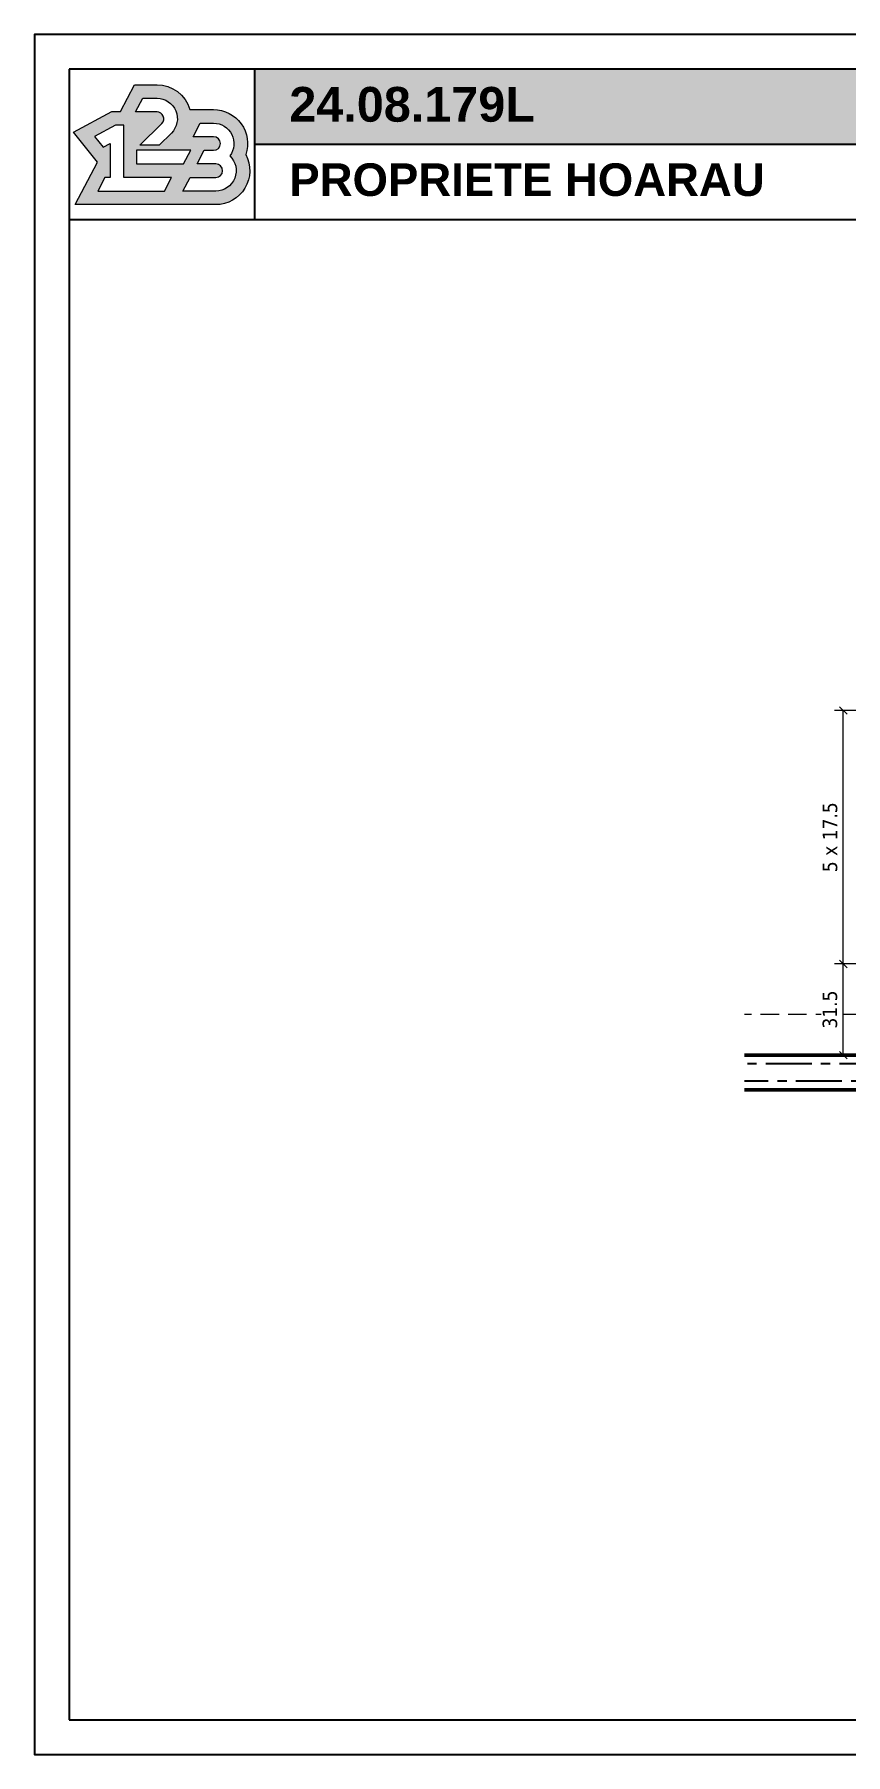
# Model space of a CAD drawing. Header units: millimetres. Extents: x 1206 to 5166, y 1455 to 2049.
# Drawn here: x 2246 to 2526, y 1455 to 2049 of the extents above; entities that cross this region are included whole.
import ezdxf

# ---------------------------------------------------------------- set-up
doc = ezdxf.new("R2010")
doc.units = ezdxf.units.MM
doc.linetypes.add('AXES', pattern=[50.8, 31.75, -6.35, 6.35, -6.35])
doc.linetypes.add('CACHE', pattern=[9.525, 6.35, -3.175])
doc.layers.add('ABAK_A-ANNOT', color=7, linetype='Continuous')
doc.layers.add('ABAK_BA-FERRAILLAGES CACHES', color=7, linetype='CACHE')
for name, color, linetype, lineweight in [('ABAK_A-CARTOUCHE', 7, 'Continuous', 20), ('ABAK_A-COTA', 7, 'Continuous', 18), ('ABAK_BC-COFFRAGE-CA', 7, 'CACHE', 15), ('ABAK_BC-COFFRAGE-CO', 7, 'Continuous', 50), ('ABAK_Hachures', 252, 'Continuous', 15)]:
    doc.layers.add(name, color=color, linetype=linetype, lineweight=lineweight)
doc.styles.add('ABAK_ANNO_BA', font='tahoma.ttf', dxfattribs={"height": 0.3})
doc.styles.add('ABAK_BA', font='tahoma.ttf')
doc.dimstyles.new('ABAK_BA', dxfattribs={"dimtxt": 0.25, "dimasz": 0.13, "dimexe": 0.15, "dimexo": 0.2, "dimgap": 0.1, "dimtad": 1, "dimdec": 1, "dimdsep": 46, "dimtxsty": 'ABAK_BA', "dimblk": 'OBLIQUE', "dimcen": 4, "dimclrd": 256, "dimclrt": 256, "dimazin": 2, "dimtfac": 1, "dimtdec": 1, "dimtix": 1, "dimtmove": 2, "dimatfit": 3, "dimldrblk": 'OBLIQUE', "dimfxl": 0.5, "dimfxlon": 1, "dimlwd": -1, "dimlwe": -1, "dimarcsym": 0})

# ---------------------------------------------------------------- blocks, each defined once
blk = doc.blocks.new('A$Ccc495f69')
at = {"true_color": 0xffcc00}
h = blk.add_hatch(color=40, dxfattribs=at)
h.dxf.hatch_style = 1
h.paths.add_polyline_path([(-0.18, 7.2, 0.337188), (-5.96, 11.6), (-9.94, 11.6), (-12.44, 6.84), (-13.92, 6.84), (-20.72, 3.21), (-16.47, -2.07), (-20.42, -9.6), (4.44, -9.6, 0.56769), (9.72, -0.75, 0.514981), (4.04, 7.2)])
h.paths.add_polyline_path([(-3.42, 3.05), (-5.58, 0.9), (-8.99, 0.9), (-5.11, 4.75, 0.669448), (-5.96, 6.8), (-9.75, 6.8), (-8.49, 9.2), (-5.96, 9.2, -0.669448)], flags=16)
h.paths.add_polyline_path([(1.67, 4.8), (4.04, 4.8, -0.620692), (6.91, -0.98, -0.678658), (4.44, -7.2), (-1.38, -7.2), (-0.12, -4.8), (4.44, -4.8, 1), (4.44, -2.4), (1.14, -2.4), (2.4, 0), (4.04, 0, 1), (4.04, 2.4), (0.41, 2.4)], flags=16)
h.paths.add_polyline_path([(0, 0), (-1.26, -2.4), (-9.58, -2.4), (-9.58, 0)], flags=16)
h.paths.add_polyline_path([(-3.4, -4.8), (-4.65, -7.2), (-16.45, -7.2), (-15.19, -4.8), (-14.25, -4.8), (-14.25, 1.22), (-15.5, 0.55), (-17.04, 2.46), (-13.32, 4.44), (-11.85, 4.44), (-11.85, -4.8)], flags=16)
at = {"color": 40, "true_color": 0xffcc00}
for points in [[(4.44, -9.6), (-20.42, -9.6), (-16.47, -2.07), (-20.72, 3.21), (-13.92, 6.84), (-12.44, 6.84), (-9.94, 11.6), (-5.96, 11.6, -0.337188), (-0.18, 7.2), (4.04, 7.2, -0.514981), (9.72, -0.75, -0.56769), (4.44, -9.6, 1)], [(4.04, 2.4), (0.41, 2.4), (1.67, 4.8), (4.04, 4.8, -0.620692), (6.91, -0.98, -0.678658), (4.44, -7.2), (-1.38, -7.2), (-0.12, -4.8), (4.44, -4.8, 1), (4.44, -2.4), (1.14, -2.4), (2.4, 0), (4.04, 0, 1), (4.04, 2.4, -1)]]:
    blk.add_lwpolyline(points, format="xyb", dxfattribs=at)
blk.add_lwpolyline([(-9.75, 6.8), (-8.49, 9.2), (-5.96, 9.2, -0.669448), (-3.42, 3.05), (-5.58, 0.9), (-8.99, 0.9), (-5.11, 4.75, 0.669448), (-5.96, 6.8)], format="xyb", close=True, dxfattribs=at)
blk.add_lwpolyline([(-17.04, 2.46), (-15.5, 0.55), (-14.25, 1.22), (-14.25, -4.8), (-15.19, -4.8), (-16.45, -7.2), (-4.65, -7.2), (-3.4, -4.8), (-11.85, -4.8), (-11.85, 4.44), (-13.32, 4.44)], close=True, dxfattribs=at)
blk.add_lwpolyline([(-9.58, 0), (-9.58, -2.4), (-1.26, -2.4), (0, 0), (-9.58, 0)], dxfattribs=at)
blk = doc.blocks.new('*U84')
at = {"layer": 'ABAK_A-ANNOT', "true_color": 0xffcc00, "transparency": 33554687}
h = blk.add_hatch(color=40, dxfattribs=at)
h.dxf.hatch_style = 1
h.paths.add_polyline_path([(76, -12), (76, -38), (828, -38), (828, -12)])
at = {"layer": 'ABAK_A-ANNOT'}
for p, q in [((828, -12), (12, -12)), ((12, -12), (12, -581.97)), ((76, -12), (76, -64)), ((828, -38), (76, -38)), ((76, -64), (12, -64)), ((828, -64), (76, -64)), ((12, -581.97), (828, -581.97))]:
    blk.add_line(p, q, dxfattribs=at)
blk.add_lwpolyline([(840, 0), (0, 0), (0, -593.97), (840, -593.97)], close=True, dxfattribs=at)
at = {"layer": 'ABAK_A-COTA', "xscale": 1.952830188679271, "yscale": 1.952830188679271, "zscale": 1.952830188679271}
blk.add_blockref('A$Ccc495f69', (53.98, -40.03), dxfattribs=at)
at = {"layer": 'ABAK_A-CARTOUCHE', "width": 302.4189, "attachment_point": 5, "style": 'ABAK_ANNO_BA'}
for s, insert, char_height in [('\\pxql;{\\fArial|b1|i0|c0|p34;24.08.179L}', (239.25, -24.23), 12), ('\\pxql;{\\fArial|b1|i0|c0|p34;PROPRIETE HOARAU}', (239.25, -50.23), 11.25)]:
    blk.add_mtext(s, dxfattribs=dict(at, insert=insert, char_height=char_height))
blk = doc.blocks.new('_Oblique')
at = {"color": 0, "linetype": 'ByBlock', "lineweight": -2}
blk.add_line((-0.5, -0.5), (0.5, 0.5), dxfattribs=at)
blk = doc.blocks.new('*D103')
at = {"layer": 'ABAK_A-COTA', "color": 0, "transparency": 16777216}
for p, q in [((2535.61, 1728.18), (2522.61, 1728.18)), ((2535.61, 1696.68), (2522.61, 1696.68))]:
    blk.add_line(p, q, dxfattribs=at)
at = {"layer": 'ABAK_A-COTA', "transparency": 16777216}
blk.add_line((2525.61, 1696.68), (2525.61, 1728.18), dxfattribs=at)
at = {"layer": 'DEFPOINTS', "color": 0, "transparency": 16777216}
for p in [(2525.61, 1728.18), (2541.51, 1728.18), (2541.51, 1696.68)]:
    blk.add_point(p, dxfattribs=at)
at = {"layer": 'ABAK_A-COTA', "transparency": 16777216, "xscale": 2.6, "yscale": 2.6, "zscale": 2.6}
for p, rotation in [((2525.61, 1728.18), 90), ((2525.61, 1696.68), 270)]:
    blk.add_blockref('_Oblique', p, dxfattribs=dict(at, rotation=rotation))
at = {"layer": 'ABAK_A-COTA', "transparency": 16777216, "insert": (2521.01, 1712.43), "char_height": 5, "attachment_point": 5, "rotation": 90, "style": 'ABAK_BA', "bg_fill": 3, "box_fill_scale": 1.1, "bg_fill_color": 256, "bg_fill_true_color": 13158600, "bg_fill_transparency": 0}
blk.add_mtext('31.5', dxfattribs=at)
blk = doc.blocks.new('*D104')
at = {"layer": 'ABAK_A-COTA', "color": 0, "transparency": 16777216}
for p, q in [((2535.61, 1815.68), (2522.61, 1815.68)), ((2535.61, 1728.18), (2522.61, 1728.18))]:
    blk.add_line(p, q, dxfattribs=at)
at = {"layer": 'ABAK_A-COTA', "transparency": 16777216}
blk.add_line((2525.61, 1728.18), (2525.61, 1815.68), dxfattribs=at)
at = {"layer": 'DEFPOINTS', "color": 0, "transparency": 16777216}
for p in [(2525.61, 1815.68), (2694.08, 1815.68), (2541.51, 1728.18)]:
    blk.add_point(p, dxfattribs=at)
at = {"layer": 'ABAK_A-COTA', "transparency": 16777216, "xscale": 2.6, "yscale": 2.6, "zscale": 2.6}
for p, rotation in [((2525.61, 1815.68), 90), ((2525.61, 1728.18), 270)]:
    blk.add_blockref('_Oblique', p, dxfattribs=dict(at, rotation=rotation))
at = {"layer": 'ABAK_A-COTA', "transparency": 16777216, "insert": (2521.05, 1771.93), "char_height": 5, "attachment_point": 5, "rotation": 90, "style": 'ABAK_BA', "bg_fill": 3, "box_fill_scale": 1.1, "bg_fill_color": 256, "bg_fill_true_color": 13158600, "bg_fill_transparency": 0}
blk.add_mtext('5 x 17.5', dxfattribs=at)

msp = doc.modelspace()

# ---------------------------------------------------------------- linework, layer by layer
at = {"layer": 'ABAK_BA-FERRAILLAGES CACHES', "linetype": 'AXES', "ltscale": 0.5}
for p, q in [((2819.52, 1693.68), (2491.51, 1693.68)), ((2550.51, 1687.68), (2491.51, 1687.68))]:
    msp.add_line(p, q, dxfattribs=at)
at = {"layer": 'ABAK_BC-COFFRAGE-CA'}
msp.add_line((2541.51, 1710.68), (2491.51, 1710.68), dxfattribs=at)
at = {"layer": 'ABAK_BC-COFFRAGE-CO'}
for p, q in [((2541.51, 1696.68), (2491.51, 1696.68)), ((2541.51, 1684.68), (2491.51, 1684.68))]:
    msp.add_line(p, q, dxfattribs=at)

# ---------------------------------------------------------------- block references
at = {"layer": 'ABAK_Hachures'}
msp.add_blockref('*U84', (2246.27, 2049.14), dxfattribs=at)

# ---------------------------------------------------------------- next in the draw order: dimensions: what is measured, and where the dimension line sits
at = {"layer": 'ABAK_A-COTA'}
dim = msp.add_linear_dim(base=(2525.61, 1728.18), p1=(2541.51, 1696.68), p2=(2541.51, 1728.18), angle=90, dimstyle='ABAK_BA', override={"dimtfill": 1}, dxfattribs=at)
dim.commit()
dim.dimension.update_dxf_attribs({"geometry": '*D103', "text_midpoint": (2521.01, 1712.43)})

# ---------------------------------------------------------------- next in the draw order: dimensions: what is measured, and where the dimension line sits
dim = msp.add_linear_dim(base=(2525.61, 1815.68), p1=(2541.51, 1728.18), p2=(2694.08, 1815.68), angle=90, text='5 x 17.5', dimstyle='ABAK_BA', override={"dimtfill": 1}, dxfattribs=at)
dim.commit()
dim.dimension.update_dxf_attribs({"geometry": '*D104', "text_midpoint": (2521.05, 1771.93)})

doc.saveas('drawing.dxf')
